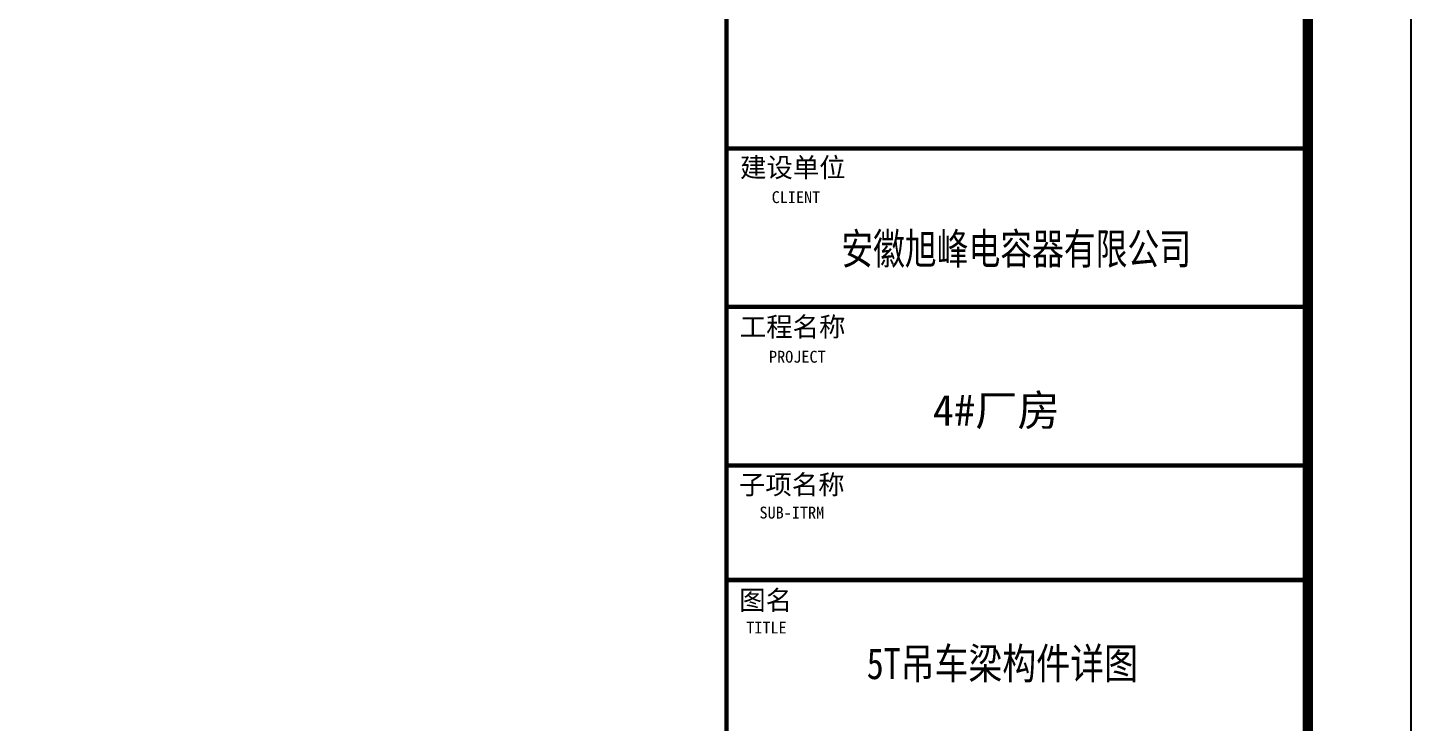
# Model space of a CAD drawing. Extents: x 32177600 to 32582346, y -189249 to 154687.
# Drawn here: x 32568990 to 32582346, y 74207 to 80910 of the extents above; entities that cross this region are included whole.
import ezdxf
from ezdxf.enums import TextEntityAlignment as Align

# ---------------------------------------------------------------- set-up
doc = ezdxf.new("R2010")
doc.units = 0
doc.header["$LTSCALE"] = 1000
doc.header["$MEASUREMENT"] = 0
doc.layers.get('0').update_dxf_attribs({"linetype": 'CONTINUOUS'})
for name, color, linetype in [('PUB_TAB', 7, 'CONTINUOUS'), ('PUB_TEXT', 7, 'CONTINUOUS'), ('PUB_TITLE', 4, 'CONTINUOUS')]:
    doc.layers.add(name, color=color, linetype=linetype)
doc.styles.add('-宋体', font='', dxfattribs={"width": 0.8})
doc.styles.add('STYLE-黑体', font='simhei.ttf')
doc.styles.add('TQ', font='')
doc.styles.get('-宋体').set_extended_font_data('SimSun')
doc.styles.get('TQ').set_extended_font_data('SimSun')

# ---------------------------------------------------------------- blocks, each defined once
blk = doc.blocks.new('tk')
at = {"layer": 'PUB_TITLE', "lineweight": 40, "const_width": 42.5}
for points in [[(31008732, -52688), (31008732, -92688)], [(31008732, -71271), (31014342, -71271)], [(31008732, -72801), (31014342, -72801)], [(31008732, -74331), (31014342, -74331)], [(31008732, -75436), (31014342, -75436)]]:
    blk.add_lwpolyline(points, dxfattribs=at)
at = {"layer": 'PUB_TEXT', "attachment_point": 1, "style": 'TQ'}
for s, insert, char_height, width in [('建设单位', (31008862, -71361), 187, 1111.8), ('CLIENT', (31009168, -71684), 114.8, 2399.55), ('工程名称', (31008860, -72899), 187, 1111.8), ('PROJECT', (31009142, -73224), 114.8, 2399.55), ('子项名称', (31008852, -74422), 187, 1111.8), ('SUB-ITRM', (31009050, -74728), 114.8, 2399.55), ('图名', (31008855, -75537), 187, 1111.8), ('TITLE', (31008922, -75837), 114.8, 2399.55)]:
    blk.add_mtext(s, dxfattribs=dict(at, insert=insert, char_height=char_height, width=width))

msp = doc.modelspace()

# ---------------------------------------------------------------- linework, layer by layer
at = {"layer": 'PUB_TITLE'}
msp.add_lwpolyline([(32508046.3, 57327.6), (32582346.3, 57327.6), (32582346.3, 99327.6), (32508046.3, 99327.6)], close=True, dxfattribs=at)
at = {"layer": 'PUB_TITLE', "const_width": 100}
msp.add_lwpolyline([(32510546.3, 58327.6), (32581346.3, 58327.6), (32581346.3, 98327.6), (32510546.3, 98327.6)], close=True, dxfattribs=at)

# ---------------------------------------------------------------- block references
msp.add_blockref('tk', (1567004.1, 151016.1))
msp.add_blockref('tk', (1567004.1, 151016.1))

# ---------------------------------------------------------------- texts
at = {"layer": 'PUB_TAB', "lineweight": -3}
for s, style, width, p in [('安徽旭峰电容器有限公司', 'STYLE-黑体', 0.75, (32578532.2, 78626.3)), ('4#厂房', 'STYLE-黑体', 1.000119, (32578341, 77068)), ('5T吊车梁构件详图', '-宋体', 0.8, (32578398.8, 74623.9))]:
    msp.add_text(s, height=300, dxfattribs=dict(at, style=style, width=width)).set_placement(p, align=Align.CENTER)

doc.saveas('drawing.dxf')
